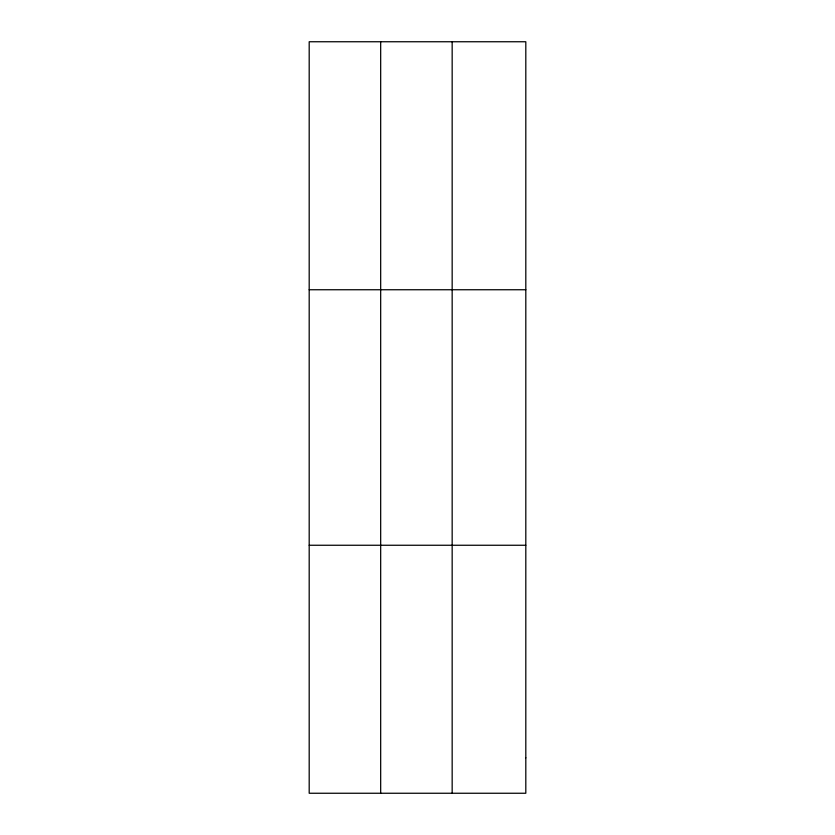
<?xml version="1.0" encoding="UTF-8"?>
<svg xmlns="http://www.w3.org/2000/svg" width="835" height="835" viewBox="0 0 835 835"><rect width="100%" height="100%" fill="white"/><g stroke="black" fill="none" stroke-linecap="round" stroke-linejoin="round"><path stroke-width="1.25" d="M452.163 793.25L452.163 41.75M309.19 289.745L525.81 289.745M309.19 545.255L525.81 545.255M380.677 41.75L380.677 793.25M525.81 757.825L525.81 793.25L309.19 793.25L309.19 41.75L525.81 41.75L525.81 757.825"/></g></svg>
